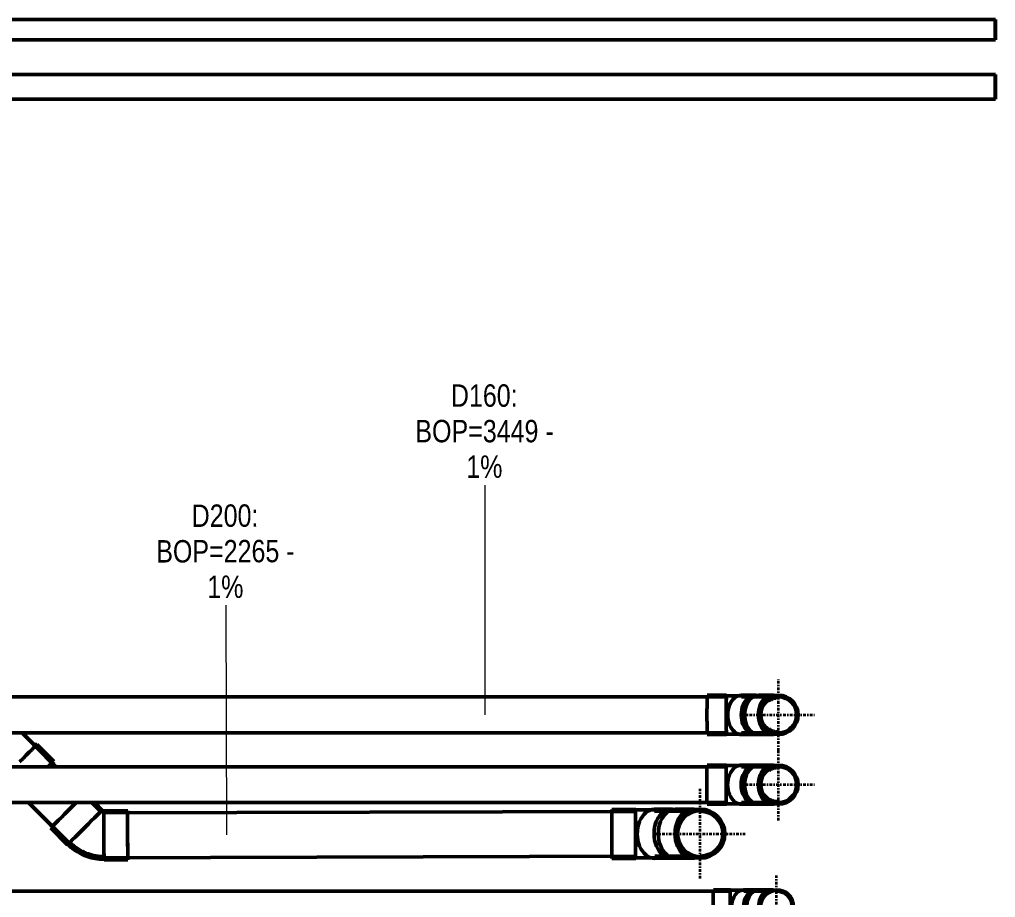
# Model space of a CAD drawing. Header units: millimetres. Extents: x -108050 to 96605, y 58136 to 140997.
# Drawn here: x 23905 to 28265, y 120914 to 124835 of the extents above; entities that cross this region are included whole.
import ezdxf

# ---------------------------------------------------------------- set-up
doc = ezdxf.new("R2010")
doc.units = ezdxf.units.MM
doc.linetypes.add('Center', pattern=[29.999999, 12, -6, 6, -6])
for name, color, linetype, lineweight in [('P-PIPE', 3, 'Continuous', 50), ('P-PIPE-CNTR', 3, 'Center', 35), ('P-PIPE-IDEN', 2, 'Continuous', 9)]:
    doc.layers.add(name, color=color, linetype=linetype, lineweight=lineweight)
doc.styles.add('Arial', font='arial.ttf', dxfattribs={"width": 0.8, "height": 100})

# ---------------------------------------------------------------- blocks, each defined once
blk = doc.blocks.new('DSC_uPVC_Elbow_TienPhong - Standard-2073655-HẦM')
at = {"layer": 'P-PIPE'}
for p, q in [((24275.1, 121304.7), (24241.7, 121338.2)), ((24388.4, 121302), (24282.4, 121301.7)), ((24045.2, 121224.7), (24120.2, 121149.7)), ((24283, 121082.5), (24389, 121082.8))]:
    blk.add_line(p, q, dxfattribs=at)
at = {"layer": 'P-PIPE', "flags": 128}
for points in [[(24277.3, 121300.4), (24276.9, 121300.6), (24276.4, 121300.8), (24276, 121301.1), (24275.6, 121301.3), (24275.1, 121301.6), (24274.7, 121301.9), (24274.3, 121302.2), (24274, 121302.5), (24273.6, 121302.9), (24273.5, 121303)], [(24282.4, 121299.3), (24281.9, 121299.3), (24281.4, 121299.4), (24280.9, 121299.4), (24280.4, 121299.5), (24279.9, 121299.6), (24279.4, 121299.7), (24278.9, 121299.8), (24278.4, 121300), (24277.9, 121300.1), (24277.5, 121300.3), (24277.3, 121300.4)], [(24130.3, 121159.9), (24136.5, 121153.9), (24143, 121148.2), (24149.6, 121142.8), (24156.5, 121137.6), (24163.6, 121132.7), (24170.8, 121128.1), (24178.3, 121123.8), (24185.9, 121119.8), (24193.6, 121116.1), (24196.6, 121114.8)], [(24121.8, 121151.4), (24128.4, 121145.1), (24135.2, 121139.1), (24142.2, 121133.4), (24149.5, 121127.9), (24156.9, 121122.7), (24164.6, 121117.9), (24172.5, 121113.3), (24180.5, 121109.1), (24188.7, 121105.2), (24191.8, 121103.8)], [(24196.6, 121114.8), (24204.5, 121111.5), (24212.6, 121108.6), (24220.8, 121105.9), (24229.1, 121103.6), (24237.5, 121101.7), (24245.9, 121100.1), (24254.4, 121098.8), (24262.9, 121097.8), (24271.5, 121097.2), (24280.1, 121097), (24282.6, 121096.9)], [(24191.8, 121103.8), (24200.2, 121100.3), (24208.7, 121097.2), (24217.4, 121094.4), (24226.1, 121092), (24235, 121089.9), (24243.9, 121088.2), (24252.8, 121086.9), (24261.9, 121085.9), (24270.9, 121085.2), (24280, 121085), (24283, 121084.9)]]:
    blk.add_lwpolyline(points, dxfattribs=at)
at = {"layer": 'P-PIPE'}
for centre, major_axis, ratio, start_param, end_param in [((24122.7, 121302.2), (77.5, 77.5), 0.005079, 1.090099, 1.572796), ((24122.7, 121302.2), (77.5, 77.5), 0.005079, 1.572796, 3.141593), ((24197.7, 121227.2), (77.5, 77.5), 0.005079, 0.002, 1.572796), ((24197.7, 121227.2), (75.8, 75.8), 0.005079, 0.167347, 0.332694), ((24197.7, 121227.2), (77.5, 77.5), 0.005079, 6.114965, 6.283185), ((24282.7, 121192.1), (-0.3, 109.6), 0.005, 0, 1.568605), ((24388.7, 121192.4), (-0.3, 109.6), 0.005, 0, 1.568605), ((24388.7, 121192.4), (-0.3, 100), 0.005, 0.391597, 0.521408), ((24388.7, 121192.4), (-0.3, 100), 0.005, 0, 0.259608), ((24388.7, 121192.4), (-0.3, 109.6), 0.005, 5.877545, 6.280994), ((24388.7, 121192.4), (-0.3, 100), 0.005, 0.523214, 0.783207), ((24388.7, 121192.4), (-0.3, 100), 0.005, 0.785167, 1.045006), ((24388.7, 121192.4), (-0.3, 100), 0.005, 1.047067, 1.306806), ((24197.7, 121227.2), (77.5, 77.5), 0.005079, 1.572796, 3.141593), ((24197.7, 121227.2), (75.8, 75.8), 0.005079, 2.812899, 2.978245), ((24282.7, 121192.1), (-0.3, 109.6), 0.005, 1.568605, 3.139401), ((24388.7, 121192.4), (-0.3, 109.6), 0.005, 1.568605, 3.139401), ((24388.7, 121192.4), (-0.3, 100), 0.005, 1.832701, 2.092204), ((24197.7, 121227.2), (77.5, 77.5), 0.005079, 3.143592, 3.309946), ((24388.7, 121192.4), (-0.3, 100), 0.005, 2.0946, 2.354003), ((24388.7, 121192.4), (-0.3, 100), 0.005, 2.356551, 2.615803), ((24388.7, 121192.4), (-0.3, 100), 0.005, 2.747792, 2.877602), ((24388.7, 121192.4), (-0.3, 100), 0.005, 2.923282, 3.139401), ((24388.7, 121192.4), (-0.3, 109.6), 0.005, 3.141593, 3.543682)]:
    blk.add_ellipse(centre, major_axis=major_axis, ratio=ratio, start_param=start_param, end_param=end_param, dxfattribs=at)
blk = doc.blocks.new('DSC_uPVC_Elbow_TienPhong - Standard-2073684-HẦM')
at = {"layer": 'P-PIPE'}
for p, q in [((26657.2, 121308.1), (26551.2, 121307.9)), ((26816.9, 121308.6), (26742.1, 121308.4)), ((26551.8, 121088.7), (26657.8, 121088.9)), ((26742.7, 121089.2), (26817.5, 121089.4))]:
    blk.add_line(p, q, dxfattribs=at)
at = {"layer": 'P-PIPE', "flags": 128}
for points in [[(26657.2, 121305.7), (26662, 121305.8), (26666.8, 121305.8), (26671.6, 121305.8), (26676.4, 121305.8), (26681.2, 121305.8), (26685.9, 121305.8), (26690.5, 121305.8), (26695.1, 121305.9), (26699.7, 121305.9), (26704.1, 121305.9), (26708.5, 121305.9), (26712.8, 121305.9), (26717.1, 121305.9), (26721.2, 121305.9), (26725.2, 121305.9), (26729.1, 121305.9), (26732.9, 121306), (26736.6, 121306), (26740.2, 121306), (26742.1, 121306)], [(26742.7, 121091.6), (26739.2, 121091.6), (26735.6, 121091.6), (26731.9, 121091.5), (26728.1, 121091.5), (26724.1, 121091.5), (26720, 121091.5), (26715.9, 121091.5), (26711.6, 121091.5), (26707.2, 121091.5), (26702.8, 121091.5), (26698.3, 121091.5), (26693.7, 121091.4), (26689.1, 121091.4), (26684.4, 121091.4), (26679.7, 121091.4), (26675, 121091.4), (26670.2, 121091.4), (26665.4, 121091.4), (26660.5, 121091.4), (26657.8, 121091.3)]]:
    blk.add_lwpolyline(points, dxfattribs=at)
at = {"layer": 'P-PIPE'}
for centre, major_axis, ratio, start_param, end_param in [((26551.5, 121198.3), (-0.3, 109.6), 0.005, 0, 3.141593), ((26657.5, 121198.5), (-0.3, 109.6), 0.005, 0, 3.141593), ((26657.5, 121198.5), (-0.3, 107.2), 0.005, 0.082673, 0.24802), ((26657.5, 121198.5), (-0.3, 109.6), 0.005, 6.089084, 6.283185), ((26742.4, 121198.8), (-0.3, 109.6), 0.708872, 0, 3.141593), ((26817.2, 121199), (-0.3, 109.6), 0.708872, 0, 3.141593), ((26817.2, 121199), (-0.3, 109.6), 0.708872, 6.158093, 6.283185), ((26657.5, 121198.5), (-0.3, 107.2), 0.005, 2.893572, 3.058919), ((26657.5, 121198.5), (-0.3, 109.6), 0.005, 3.141593, 3.335694), ((26817.2, 121199), (-0.3, 109.6), 0.708872, 3.141593, 3.266685)]:
    blk.add_ellipse(centre, major_axis=major_axis, ratio=ratio, start_param=start_param, end_param=end_param, dxfattribs=at)
blk = doc.blocks.new('DSC_uPVC_Elbow_TienPhong - Standard-V139-HẦM')
at = {"layer": 'P-PIPE'}
for p, q in [((26910.9, 121308.8), (26836.1, 121308.6)), ((26836.7, 121089.4), (26911.5, 121089.6))]:
    blk.add_line(p, q, dxfattribs=at)
at = {"layer": 'P-PIPE', "flags": 128}
for points in [[(26910.9, 121306.4), (26914.2, 121306.4), (26917.4, 121306.5), (26920.4, 121306.5), (26923.3, 121306.5), (26926.1, 121306.5), (26927.8, 121306.5)], [(26937.3, 121306.5), (26939, 121306.5), (26940.5, 121306.5), (26941.9, 121306.5), (26943, 121306.5), (26944, 121306.5), (26944.8, 121306.5), (26945.4, 121306.5), (26945.8, 121306.5), (26946, 121306.5)], [(26948.9, 121306.5), (26950.3, 121306.5), (26954.6, 121306.2), (26958.8, 121305.8), (26963.1, 121305.2), (26967.3, 121304.4), (26971.5, 121303.5), (26975.6, 121302.4), (26979.7, 121301.2), (26983.8, 121299.8)], [(26928.1, 121092.1), (26925.5, 121092.1), (26922.7, 121092.1), (26919.7, 121092.1), (26916.6, 121092), (26913.4, 121092), (26911.4, 121092)], [(26946.5, 121092.1), (26946.2, 121092.1), (26945.7, 121092.1), (26945, 121092.1), (26944.2, 121092.1), (26943.1, 121092.1), (26941.9, 121092.1), (26940.5, 121092.1), (26938.8, 121092.1)], [(26985.4, 121099.5), (26981.4, 121098), (26977.3, 121096.7), (26973.2, 121095.6), (26969, 121094.6), (26964.8, 121093.7), (26960.6, 121093.1), (26956.3, 121092.6), (26952, 121092.3), (26947.7, 121092.1)]]:
    blk.add_lwpolyline(points, dxfattribs=at)
at = {"layer": 'P-PIPE'}
for centre, radius, start, end in [((26946.3, 121199.3), 109.6, 90.1546, 270.1546), ((26946.3, 121199.3), 109.6, 270.1546, 90.1546), ((26946.9, 121199.3), 100, 270.1546, 90.1546)]:
    blk.add_arc(centre, radius, start, end, dxfattribs=at)
for centre, major_axis, start_param, end_param in [((26836.4, 121199), (-0.3, 109.6), 0, 3.141593), ((26911.2, 121199.2), (-0.3, 109.6), 0, 3.141593), ((26911.2, 121199.2), (-0.3, 107.2), 6.217087, 7.853982), ((26911.2, 121199.2), (-0.3, 109.6), 6.098633, 6.283185), ((26911.2, 121199.2), (-0.3, 107.2), 1.570796, 2.89293), ((26911.2, 121199.2), (-0.3, 107.2), 2.893572, 3.207691), ((26911.2, 121199.2), (-0.3, 109.6), 3.141593, 3.326144)]:
    blk.add_ellipse(centre, major_axis=major_axis, ratio=0.708872, start_param=start_param, end_param=end_param, dxfattribs=at)
blk = doc.blocks.new('DSC_uPVC_Elbow_TienPhong - Standard-V194-HẦM')
at = {"layer": 'P-PIPE'}
for p, q in [((27063, 121817.5), (26977, 121817.5)), ((27191.4, 121817.5), (27130.9, 121817.5)), ((26977, 121642.1), (27063, 121642.1)), ((27130.9, 121642.1), (27191.4, 121642.1))]:
    blk.add_line(p, q, dxfattribs=at)
at = {"layer": 'P-PIPE', "flags": 128}
for points in [[(27063, 121815.6), (27066.9, 121815.6), (27070.7, 121815.6), (27074.6, 121815.6), (27078.4, 121815.6), (27082.2, 121815.6), (27086, 121815.6), (27089.7, 121815.6), (27093.4, 121815.6), (27097.1, 121815.6), (27100.6, 121815.6), (27104.2, 121815.6), (27107.6, 121815.6), (27111, 121815.6), (27114.3, 121815.6), (27117.5, 121815.6), (27120.7, 121815.6), (27123.7, 121815.6), (27126.6, 121815.6), (27129.5, 121815.6), (27130.9, 121815.6)], [(27130.9, 121644.1), (27128.1, 121644.1), (27125.2, 121644.1), (27122.2, 121644.1), (27119.1, 121644.1), (27116, 121644.1), (27112.7, 121644.1), (27109.4, 121644.1), (27105.9, 121644.1), (27102.4, 121644.1), (27098.9, 121644.1), (27095.3, 121644.1), (27091.6, 121644.1), (27087.9, 121644.1), (27084.1, 121644.1), (27080.4, 121644.1), (27076.5, 121644.1), (27072.7, 121644.1), (27068.8, 121644.1), (27065, 121644.1), (27063, 121644.1)]]:
    blk.add_lwpolyline(points, dxfattribs=at)
at = {"layer": 'P-PIPE'}
for centre, major_axis, ratio, start_param, end_param in [((26977, 121729.8), (0, 87.7), 0.01, 0, 3.141593), ((27063, 121729.8), (0, 87.7), 0.01, 0, 3.141593), ((27063, 121729.8), (0, 85.8), 0.01, 0.0924, 0.277199), ((27063, 121729.8), (0, 87.7), 0.01, 6.081576, 6.283185), ((27130.9, 121729.8), (0, 87.7), 0.710633, 0, 3.141593), ((27191.4, 121729.8), (0, 87.7), 0.710633, 0, 3.141593), ((27191.4, 121729.8), (0, 87.7), 0.710633, 6.154946, 6.283185), ((27063, 121729.8), (0, 85.8), 0.01, 2.864393, 3.049193), ((27063, 121729.8), (0, 87.7), 0.01, 3.141593, 3.342949), ((27191.4, 121729.8), (0, 87.7), 0.710633, 3.141593, 3.269832)]:
    blk.add_ellipse(centre, major_axis=major_axis, ratio=ratio, start_param=start_param, end_param=end_param, dxfattribs=at)
blk = doc.blocks.new('DSC_uPVC_Elbow_TienPhong - Standard-V195-HẦM')
at = {"layer": 'P-PIPE'}
for p, q in [((27267.7, 121817.5), (27207.2, 121817.5)), ((27207.2, 121642.1), (27267.7, 121642.1))]:
    blk.add_line(p, q, dxfattribs=at)
at = {"layer": 'P-PIPE', "flags": 128}
for points in [[(27294.5, 121806), (27292.7, 121805.9), (27289.6, 121805.7), (27286.6, 121805.4), (27283.6, 121805), (27280.6, 121804.5), (27277.6, 121803.8), (27274.7, 121803), (27271.8, 121802.1), (27268.9, 121801.1), (27266.1, 121800), (27263.3, 121798.7), (27260.6, 121797.4), (27257.9, 121795.9), (27255.3, 121794.4), (27252.7, 121792.7)], [(27267.7, 121815.6), (27270.4, 121815.6), (27272.9, 121815.6), (27275.4, 121815.6), (27277.7, 121815.6), (27279.9, 121815.6), (27281.1, 121815.6)], [(27287.3, 121815.6), (27288.8, 121815.6), (27290.2, 121815.6), (27291.4, 121815.6), (27292.5, 121815.6), (27293.4, 121815.6), (27294.2, 121815.6), (27294.8, 121815.6), (27295.2, 121815.6), (27295.6, 121815.6), (27295.7, 121815.6)], [(27299.2, 121815.5), (27302.6, 121815.3), (27306, 121815), (27309.4, 121814.5), (27312.8, 121813.9), (27316.1, 121813.1), (27319.4, 121812.3), (27322.7, 121811.3), (27325.9, 121810.1), (27329.1, 121808.8), (27332.3, 121807.4), (27335.3, 121805.9)], [(27252.1, 121667.5), (27254.6, 121665.8), (27257.2, 121664.2), (27259.8, 121662.7), (27262.6, 121661.3), (27265.3, 121660), (27268.1, 121658.9), (27271, 121657.8), (27273.9, 121656.9), (27276.8, 121656.1), (27279.8, 121655.4), (27282.8, 121654.8), (27285.8, 121654.3), (27288.8, 121654), (27291.9, 121653.8), (27294.9, 121653.7), (27295.7, 121653.7)], [(27280.9, 121644.1), (27278.8, 121644.1), (27276.6, 121644.1), (27274.2, 121644.1), (27271.7, 121644.1), (27269.1, 121644.1), (27267.7, 121644.1)], [(27295.7, 121644.1), (27295.4, 121644.1), (27295, 121644.1), (27294.5, 121644.1), (27293.8, 121644.1), (27293, 121644.1), (27292, 121644.1), (27290.8, 121644.1), (27289.5, 121644.1), (27288.1, 121644.1)], [(27336.2, 121654.2), (27333.1, 121652.6), (27330, 121651.2), (27326.8, 121649.9), (27323.6, 121648.7), (27320.3, 121647.7), (27317, 121646.7), (27313.7, 121646), (27310.3, 121645.3), (27306.9, 121644.8), (27303.5, 121644.4), (27300.1, 121644.2), (27296.7, 121644.1)]]:
    blk.add_lwpolyline(points, dxfattribs=at)
at = {"layer": 'P-PIPE'}
for centre, radius, start, end in [((27295.7, 121729.8), 87.7, 90, 270), ((27296.3, 121729.8), 80, 90, 270), ((27295.7, 121729.8), 87.7, 270, 90), ((27296.3, 121729.8), 80, 270, 90)]:
    blk.add_arc(centre, radius, start, end, dxfattribs=at)
for centre, major_axis, start_param, end_param in [((27207.2, 121729.8), (0, 87.7), 0, 3.141593), ((27267.7, 121729.8), (0, 87.7), 0, 3.141593), ((27267.7, 121729.8), (0, 85.8), 6.220372, 7.853982), ((27267.7, 121729.8), (0, 87.7), 6.100843, 6.283185), ((27267.7, 121729.8), (0, 85.8), 1.570796, 3.195442), ((27267.7, 121729.8), (0, 87.7), 3.141593, 3.31755)]:
    blk.add_ellipse(centre, major_axis=major_axis, ratio=0.710633, start_param=start_param, end_param=end_param, dxfattribs=at)
blk = doc.blocks.new('DSC_uPVC_Elbow_TienPhong - Standard-V196-HẦM')
at = {"layer": 'P-PIPE'}
for p, q in [((27062.6, 121505.9), (26976.6, 121505.9)), ((27191, 121505.9), (27130.5, 121505.9)), ((26976.6, 121330.5), (27062.6, 121330.5)), ((27130.5, 121330.5), (27191, 121330.5))]:
    blk.add_line(p, q, dxfattribs=at)
at = {"layer": 'P-PIPE', "flags": 128}
for points in [[(27062.6, 121504), (27066.5, 121504), (27070.4, 121504), (27074.2, 121504), (27078.1, 121504), (27081.9, 121504), (27085.6, 121504), (27089.4, 121504), (27093.1, 121504), (27096.7, 121504), (27100.3, 121504), (27103.8, 121504), (27107.3, 121504), (27110.7, 121504), (27114, 121504), (27117.2, 121504), (27120.3, 121504), (27123.3, 121504), (27126.3, 121504), (27129.1, 121504), (27130.5, 121504)], [(27130.5, 121332.4), (27127.7, 121332.4), (27124.9, 121332.4), (27121.9, 121332.4), (27118.8, 121332.4), (27115.6, 121332.4), (27112.3, 121332.4), (27109, 121332.4), (27105.6, 121332.4), (27102.1, 121332.4), (27098.5, 121332.4), (27094.9, 121332.4), (27091.3, 121332.4), (27087.6, 121332.4), (27083.8, 121332.4), (27080, 121332.4), (27076.2, 121332.4), (27072.3, 121332.4), (27068.5, 121332.4), (27064.6, 121332.4), (27062.6, 121332.4)]]:
    blk.add_lwpolyline(points, dxfattribs=at)
at = {"layer": 'P-PIPE'}
for centre, major_axis, ratio, start_param, end_param in [((26976.6, 121418.2), (0, 87.7), 0.01, 0, 3.141593), ((27062.6, 121418.2), (0, 87.7), 0.01, 0, 3.141593), ((27062.6, 121418.2), (0, 85.8), 0.01, 0.0924, 0.277199), ((27062.6, 121418.2), (0, 87.7), 0.01, 6.081576, 6.283185), ((27130.5, 121418.2), (0, 87.7), 0.710633, 0, 3.141593), ((27191, 121418.2), (0, 87.7), 0.710633, 0, 3.141593), ((27191, 121418.2), (0, 87.7), 0.710633, 6.152093, 6.283185), ((27062.6, 121418.2), (0, 85.8), 0.01, 2.924706, 3.049193), ((27062.6, 121418.2), (0, 87.7), 0.01, 3.141593, 3.342949), ((27191, 121418.2), (0, 87.7), 0.710633, 3.141593, 3.272685)]:
    blk.add_ellipse(centre, major_axis=major_axis, ratio=ratio, start_param=start_param, end_param=end_param, dxfattribs=at)
blk = doc.blocks.new('DSC_uPVC_Elbow_TienPhong - Standard-V197-HẦM')
at = {"layer": 'P-PIPE'}
for p, q in [((27267.7, 121505.9), (27207.2, 121505.9)), ((27207.2, 121330.5), (27267.7, 121330.5))]:
    blk.add_line(p, q, dxfattribs=at)
at = {"layer": 'P-PIPE', "flags": 128}
for points in [[(27267.7, 121504), (27270.4, 121504), (27272.9, 121504), (27275.4, 121504), (27277.7, 121504), (27279.9, 121504), (27281.1, 121504)], [(27287.3, 121504), (27288.8, 121504), (27290.2, 121504), (27291.4, 121504), (27292.5, 121504), (27293.4, 121504), (27294.2, 121504), (27294.8, 121504), (27295.2, 121504), (27295.6, 121504), (27295.7, 121504)], [(27297.4, 121504), (27299.2, 121503.9), (27302.6, 121503.7), (27306, 121503.4), (27309.4, 121502.9), (27312.8, 121502.3), (27316.1, 121501.5), (27319.4, 121500.6), (27322.7, 121499.6), (27325.9, 121498.5), (27329.1, 121497.2), (27332.3, 121495.8), (27335.3, 121494.3)], [(27294.5, 121494.3), (27292.7, 121494.3), (27289.6, 121494.1), (27286.6, 121493.8), (27283.6, 121493.4), (27280.6, 121492.8), (27277.6, 121492.2), (27274.7, 121491.4), (27271.8, 121490.5), (27268.9, 121489.5), (27266.1, 121488.4), (27263.3, 121487.1), (27260.6, 121485.8), (27257.9, 121484.3), (27255.3, 121482.7), (27254.1, 121482)], [(27254.6, 121354.1), (27257.2, 121352.5), (27259.8, 121351.1), (27262.6, 121349.7), (27265.3, 121348.4), (27268.1, 121347.2), (27271, 121346.2), (27273.9, 121345.3), (27276.8, 121344.4), (27279.8, 121343.7), (27282.8, 121343.2), (27285.8, 121342.7), (27288.8, 121342.4), (27291.9, 121342.2), (27294.9, 121342.1), (27295.7, 121342.1)], [(27280.9, 121332.4), (27278.8, 121332.4), (27276.6, 121332.4), (27274.2, 121332.4), (27271.7, 121332.4), (27269.1, 121332.4), (27267.7, 121332.4)], [(27295.7, 121332.4), (27295.4, 121332.4), (27295, 121332.4), (27294.5, 121332.4), (27293.8, 121332.4), (27293, 121332.4), (27292, 121332.4), (27290.8, 121332.4), (27289.5, 121332.4), (27288.1, 121332.4)], [(27336.2, 121342.6), (27333.1, 121341), (27330, 121339.6), (27326.8, 121338.3), (27323.6, 121337.1), (27320.3, 121336), (27317, 121335.1), (27313.7, 121334.3), (27310.3, 121333.7), (27306.9, 121333.2), (27303.5, 121332.8), (27300.1, 121332.5), (27296.7, 121332.4)]]:
    blk.add_lwpolyline(points, dxfattribs=at)
at = {"layer": 'P-PIPE'}
for centre, radius, start, end in [((27295.7, 121418.2), 87.7, 90, 270), ((27295.7, 121418.2), 87.7, 270, 90), ((27296.3, 121418.2), 80, 90, 270), ((27296.3, 121418.2), 80, 270, 90)]:
    blk.add_arc(centre, radius, start, end, dxfattribs=at)
for centre, major_axis, start_param, end_param in [((27207.2, 121418.2), (0, 87.7), 0, 3.141593), ((27267.7, 121418.2), (0, 87.7), 0, 3.141593), ((27267.7, 121418.2), (0, 85.8), 6.220372, 7.853982), ((27267.7, 121418.2), (0, 87.7), 6.100843, 6.283185), ((27267.7, 121418.2), (0, 85.8), 1.570796, 3.195442), ((27267.7, 121418.2), (0, 87.7), 3.141593, 3.31755)]:
    blk.add_ellipse(centre, major_axis=major_axis, ratio=0.710633, start_param=start_param, end_param=end_param, dxfattribs=at)
blk = doc.blocks.new('DSC_uPVC_Elbow_TienPhong - Standard-V198-HẦM')
at = {"layer": 'P-PIPE'}
for p, q in [((27080.7, 120949.1), (27004.7, 120949.1)), ((27194.4, 120949.1), (27140.9, 120949.1)), ((27004.7, 120795.7), (27080.7, 120795.7)), ((27140.9, 120795.7), (27194.4, 120795.7))]:
    blk.add_line(p, q, dxfattribs=at)
at = {"layer": 'P-PIPE', "flags": 128}
for points in [[(27080.7, 120947.4), (27084.1, 120947.4), (27087.6, 120947.4), (27091, 120947.4), (27094.4, 120947.4), (27097.8, 120947.4), (27101.1, 120947.4), (27104.4, 120947.4), (27107.7, 120947.4), (27110.9, 120947.4), (27114.1, 120947.4), (27117.2, 120947.4), (27120.3, 120947.4), (27123.3, 120947.4), (27126.2, 120947.4), (27129.1, 120947.4), (27131.9, 120947.4), (27134.5, 120947.4), (27137.2, 120947.4), (27139.7, 120947.4), (27140.9, 120947.4)], [(27140.9, 120797.3), (27138.4, 120797.3), (27135.9, 120797.3), (27133.2, 120797.3), (27130.5, 120797.3), (27127.7, 120797.3), (27124.8, 120797.3), (27121.8, 120797.3), (27118.8, 120797.3), (27115.7, 120797.3), (27112.5, 120797.3), (27109.3, 120797.3), (27106.1, 120797.3), (27102.8, 120797.3), (27099.5, 120797.3), (27096.1, 120797.3), (27092.7, 120797.3), (27089.3, 120797.3), (27085.9, 120797.3), (27082.4, 120797.3), (27080.7, 120797.3)]]:
    blk.add_lwpolyline(points, dxfattribs=at)
at = {"layer": 'P-PIPE'}
for centre, major_axis, ratio, start_param, end_param in [((27004.7, 120872.4), (0, 76.7), 0.01, 0, 3.141592), ((27080.7, 120872.4), (0, 76.7), 0.01, 0, 3.141592), ((27080.7, 120872.4), (0, 75), 0.01, 0, 0.392699), ((27080.7, 120872.4), (0, 76.7), 0.01, 6.115277, 6.283185), ((27140.9, 120872.4), (0, 76.7), 0.710633, 0, 3.141592), ((27194.4, 120872.4), (0, 76.7), 0.710633, 0, 3.141592), ((27194.4, 120872.4), (0, 76.7), 0.710633, 6.154557, 6.283185), ((27080.7, 120872.4), (0, 75), 0.01, 2.748894, 3.141593), ((27080.7, 120872.4), (0, 76.7), 0.01, 3.141593, 3.309501), ((27194.4, 120872.4), (0, 76.7), 0.710633, 3.141593, 3.270221)]:
    blk.add_ellipse(centre, major_axis=major_axis, ratio=ratio, start_param=start_param, end_param=end_param, dxfattribs=at)
blk = doc.blocks.new('DSC_uPVC_Elbow_TienPhong - Standard-V199-HẦM')
at = {"layer": 'P-PIPE'}
for p, q in [((27261.7, 120949.1), (27208.2, 120949.1)), ((27208.2, 120795.7), (27261.7, 120795.7))]:
    blk.add_line(p, q, dxfattribs=at)
at = {"layer": 'P-PIPE', "flags": 128}
for points in [[(27261.7, 120947.4), (27264.1, 120947.4), (27266.4, 120947.4), (27268.5, 120947.4), (27270.6, 120947.4), (27272.5, 120947.4), (27273.9, 120947.4)], [(27279.1, 120947.4), (27280.4, 120947.4), (27281.7, 120947.4), (27282.7, 120947.4), (27283.7, 120947.4), (27284.5, 120947.4), (27285.2, 120947.4), (27285.7, 120947.4), (27286.2, 120947.4), (27286.4, 120947.4), (27286.6, 120947.4)], [(27289.6, 120947.3), (27292.6, 120947.1), (27295.6, 120946.8), (27298.5, 120946.4), (27301.5, 120945.9), (27304.4, 120945.2), (27307.3, 120944.5), (27310.2, 120943.6), (27313, 120942.6), (27315.8, 120941.5), (27318.5, 120940.2), (27321.2, 120938.9), (27323.9, 120937.5), (27326.4, 120935.9), (27329, 120934.3)], [(27329.6, 120810.9), (27327.1, 120809.2), (27324.6, 120807.7), (27322, 120806.2), (27319.3, 120804.8), (27316.6, 120803.6), (27313.8, 120802.4), (27311, 120801.4), (27308.1, 120800.5), (27305.2, 120799.7), (27302.3, 120799), (27299.3, 120798.4), (27296.4, 120798), (27293.4, 120797.6), (27290.4, 120797.4), (27287.4, 120797.3)], [(27273.5, 120797.3), (27271.6, 120797.3), (27269.6, 120797.3), (27267.5, 120797.3), (27265.3, 120797.3), (27262.9, 120797.3), (27261.7, 120797.3)], [(27286.5, 120797.3), (27286.3, 120797.3), (27286, 120797.3), (27285.5, 120797.3), (27284.9, 120797.3), (27284.1, 120797.3), (27283.2, 120797.3), (27282.2, 120797.3), (27281.1, 120797.3), (27279.8, 120797.3), (27278.4, 120797.3)]]:
    blk.add_lwpolyline(points, dxfattribs=at)
at = {"layer": 'P-PIPE'}
for centre, radius, start, end in [((27286.6, 120872.4), 76.7, 90, 270), ((27286.6, 120872.4), 76.7, 270, 90), ((27287.2, 120872.4), 70, 270, 90)]:
    blk.add_arc(centre, radius, start, end, dxfattribs=at)
for centre, major_axis, start_param, end_param in [((27208.2, 120872.4), (0, 76.7), 0, 3.141593), ((27261.7, 120872.4), (0, 76.7), 0, 3.141593), ((27261.7, 120872.4), (0, 75), 6.283077, 7.853982), ((27261.7, 120872.4), (0, 76.7), 6.105223, 6.283185), ((27261.7, 120872.4), (0, 75), 1.570796, 3.141701), ((27261.7, 120872.4), (0, 76.7), 3.141593, 3.319555)]:
    blk.add_ellipse(centre, major_axis=major_axis, ratio=0.710633, start_param=start_param, end_param=end_param, dxfattribs=at)

msp = doc.modelspace()

# ---------------------------------------------------------------- linework, layer by layer
at = {"layer": 'P-PIPE'}
for p, q in [((28264.2, 124834.9), (22833.1, 124834.9)), ((22833.1, 124744.9), (28264.2, 124744.9)), ((28264.3, 124588.9), (23231.4, 124588.9)), ((23231.4, 124478.9), (28264.3, 124478.9)), ((27063, 121809.8), (23335.9, 121809.8)), ((27261.7, 121809.8), (27130.9, 121809.8)), ((23335.9, 121649.8), (27063, 121649.8)), ((23969.1, 121597.2), (23916.5, 121649.8)), ((27130.9, 121649.8), (27261.7, 121649.8)), ((23983, 121596.8), (23969.1, 121597.2)), ((24068.1, 121498.2), (23976.3, 121590)), ((24058, 121521.9), (23983, 121596.8)), ((27062.6, 121498.2), (22964.7, 121498.2)), ((27261.7, 121498.2), (27130.5, 121498.2)), ((22964.7, 121338.2), (27062.6, 121338.2)), ((23945.2, 121338.2), (24126.9, 121156.5)), ((24268.4, 121297.9), (24228.1, 121338.2)), ((27130.5, 121338.2), (27261.7, 121338.2)), ((26657.2, 121298.5), (24282.4, 121292.1)), ((26903.5, 121299.2), (26742.1, 121298.8)), ((24282.9, 121092.1), (26657.8, 121098.5)), ((26742.7, 121098.8), (26904, 121099.2)), ((27080.7, 120942.4), (22509.6, 120942.4)), ((27256.9, 120942.4), (27140.9, 120942.4))]:
    msp.add_line(p, q, dxfattribs=at)
at = {"layer": 'P-PIPE', "lineweight": 35}
for centre, radius, start, end in [((27295.7, 121729.8), 80, 103.8025, 124.9779), ((27295.7, 121729.8), 80, 78.5861, 100.5933), ((27295.7, 121729.8), 80, 52.5763, 76.5402), ((27295.7, 121729.8), 80, 131.6206, 151.4592), ((27295.7, 121729.8), 80, 25.8022, 50.4546), ((27295.7, 121729.8), 80, 0, 25.5689), ((27295.7, 121729.8), 80, 158.9571, 175.643), ((27295.7, 121729.8), 80, 184.357, 201.0429), ((27295.7, 121729.8), 80, 334.4311, 0), ((27295.7, 121729.8), 80, 208.5408, 228.3794), ((27295.7, 121729.8), 80, 309.5454, 334.2857), ((27295.7, 121729.8), 80, 235.0221, 256.1975), ((27295.7, 121729.8), 80, 259.4067, 281.4139), ((27295.7, 121729.8), 80, 283.4598, 307.4237), ((27295.7, 121418.2), 80, 131.6206, 151.4592), ((27295.7, 121418.2), 80, 103.8025, 124.9779), ((27295.7, 121418.2), 80, 78.5861, 100.5933), ((27295.7, 121418.2), 80, 52.5763, 76.5402), ((27295.7, 121418.2), 80, 25.8022, 50.4546), ((27295.7, 121418.2), 80, 158.9571, 175.643), ((27295.7, 121418.2), 80, 0, 25.5689), ((27295.7, 121418.2), 80, 334.4311, 0), ((27295.7, 121418.2), 80, 184.357, 201.0429), ((27295.7, 121418.2), 80, 208.5408, 228.3794), ((27295.7, 121418.2), 80, 309.5454, 334.1978), ((27295.7, 121418.2), 80, 235.0221, 256.1975), ((27295.7, 121418.2), 80, 259.4067, 281.4139), ((27295.7, 121418.2), 80, 283.4598, 307.4237), ((26946.3, 121199.3), 100, 0, 180), ((26946.3, 121199.3), 100, 180, 0), ((27286.6, 120872.4), 70, 0, 180)]:
    msp.add_arc(centre, radius, start, end, dxfattribs=at)
at = {"layer": 'P-PIPE'}
for centre, major_axis, ratio, start_param, end_param in [((28264.2, 124789.9), (0, 45), 0.01, 0, 1.570796), ((28264.2, 124789.9), (0, 45), 0.01, 4.712389, 6.283185), ((28264.2, 124789.9), (0, 45), 0.01, 1.570796, 3.141593), ((28264.2, 124789.9), (0, 45), 0.01, 3.141593, 4.712389), ((28264.3, 124533.9), (0, 55), 0.01, 0, 1.570796), ((28264.3, 124533.9), (0, 55), 0.01, 4.712389, 6.283185), ((28264.3, 124533.9), (0, 55), 0.01, 1.570796, 3.141593), ((28264.3, 124533.9), (0, 55), 0.01, 3.141593, 4.712389), ((23905.5, 121519.3), (77.5, 77.5), 0.005079, 0, 1.56943), ((23980.5, 121444.4), (77.5, 77.5), 0.005079, 0, 0.805484), ((23980.5, 121444.4), (70.7, 70.7), 0.005079, 0.523359, 0.701278), ((23980.5, 121444.4), (70.7, 70.7), 0.005079, 0.261361, 0.522232), ((23980.5, 121444.4), (70.7, 70.7), 0.005079, 0, 0.260433), ((23980.5, 121444.4), (77.5, 77.5), 0.005079, 5.88116, 6.281819)]:
    msp.add_ellipse(centre, major_axis=major_axis, ratio=ratio, start_param=start_param, end_param=end_param, dxfattribs=at)
at = {"layer": 'P-PIPE-CNTR'}
for p, q in [((27295.7, 121569.8), (27295.7, 121889.8)), ((27135.7, 121729.8), (27455.7, 121729.8)), ((27295.7, 121258.2), (27295.7, 121578.2)), ((27135.7, 121418.2), (27455.7, 121418.2)), ((26946.3, 120999.3), (26946.3, 121399.3)), ((26746.3, 121199.3), (27146.3, 121199.3)), ((27286.6, 120732.4), (27286.6, 121012.4))]:
    msp.add_line(p, q, dxfattribs=at)
at = {"layer": 'P-PIPE-IDEN'}
for p, q in [((25985.8, 121729.8), (25985.8, 122755.5)), ((24831.7, 121193.6), (24829, 122219.2))]:
    msp.add_line(p, q, dxfattribs=at)

# ---------------------------------------------------------------- block references
at = {"layer": 'P-PIPE'}
for name in ['DSC_uPVC_Elbow_TienPhong - Standard-V194-HẦM', 'DSC_uPVC_Elbow_TienPhong - Standard-V195-HẦM', 'DSC_uPVC_Elbow_TienPhong - Standard-V196-HẦM', 'DSC_uPVC_Elbow_TienPhong - Standard-V197-HẦM', 'DSC_uPVC_Elbow_TienPhong - Standard-2073655-HẦM', 'DSC_uPVC_Elbow_TienPhong - Standard-2073684-HẦM', 'DSC_uPVC_Elbow_TienPhong - Standard-V139-HẦM', 'DSC_uPVC_Elbow_TienPhong - Standard-V198-HẦM', 'DSC_uPVC_Elbow_TienPhong - Standard-V199-HẦM']:
    msp.add_blockref(name, (0, 0), dxfattribs=at)

# ---------------------------------------------------------------- texts
at = {"layer": 'P-PIPE-IDEN', "char_height": 100, "attachment_point": 1, "style": 'Arial'}
for s, insert, width in [('D160:', (25832.1, 123205.8), 365.569), ('BOP=3449 -', (25673.4, 123047), 750.379), ('1%', (25900.9, 122888.3), 198.818)]:
    msp.add_mtext(s, dxfattribs=dict(at, insert=insert, width=width))
at = {"layer": 'P-PIPE-IDEN', "char_height": 100, "attachment_point": 1, "rotation": 0.1546, "style": 'Arial'}
for s, insert, width in [('D200:', (24674.1, 122669.1), 365.569), ('BOP=2265 -', (24515.8, 122510), 750.379), ('1%', (24743.8, 122351.8), 198.818)]:
    msp.add_mtext(s, dxfattribs=dict(at, insert=insert, width=width))

doc.saveas('drawing.dxf')
